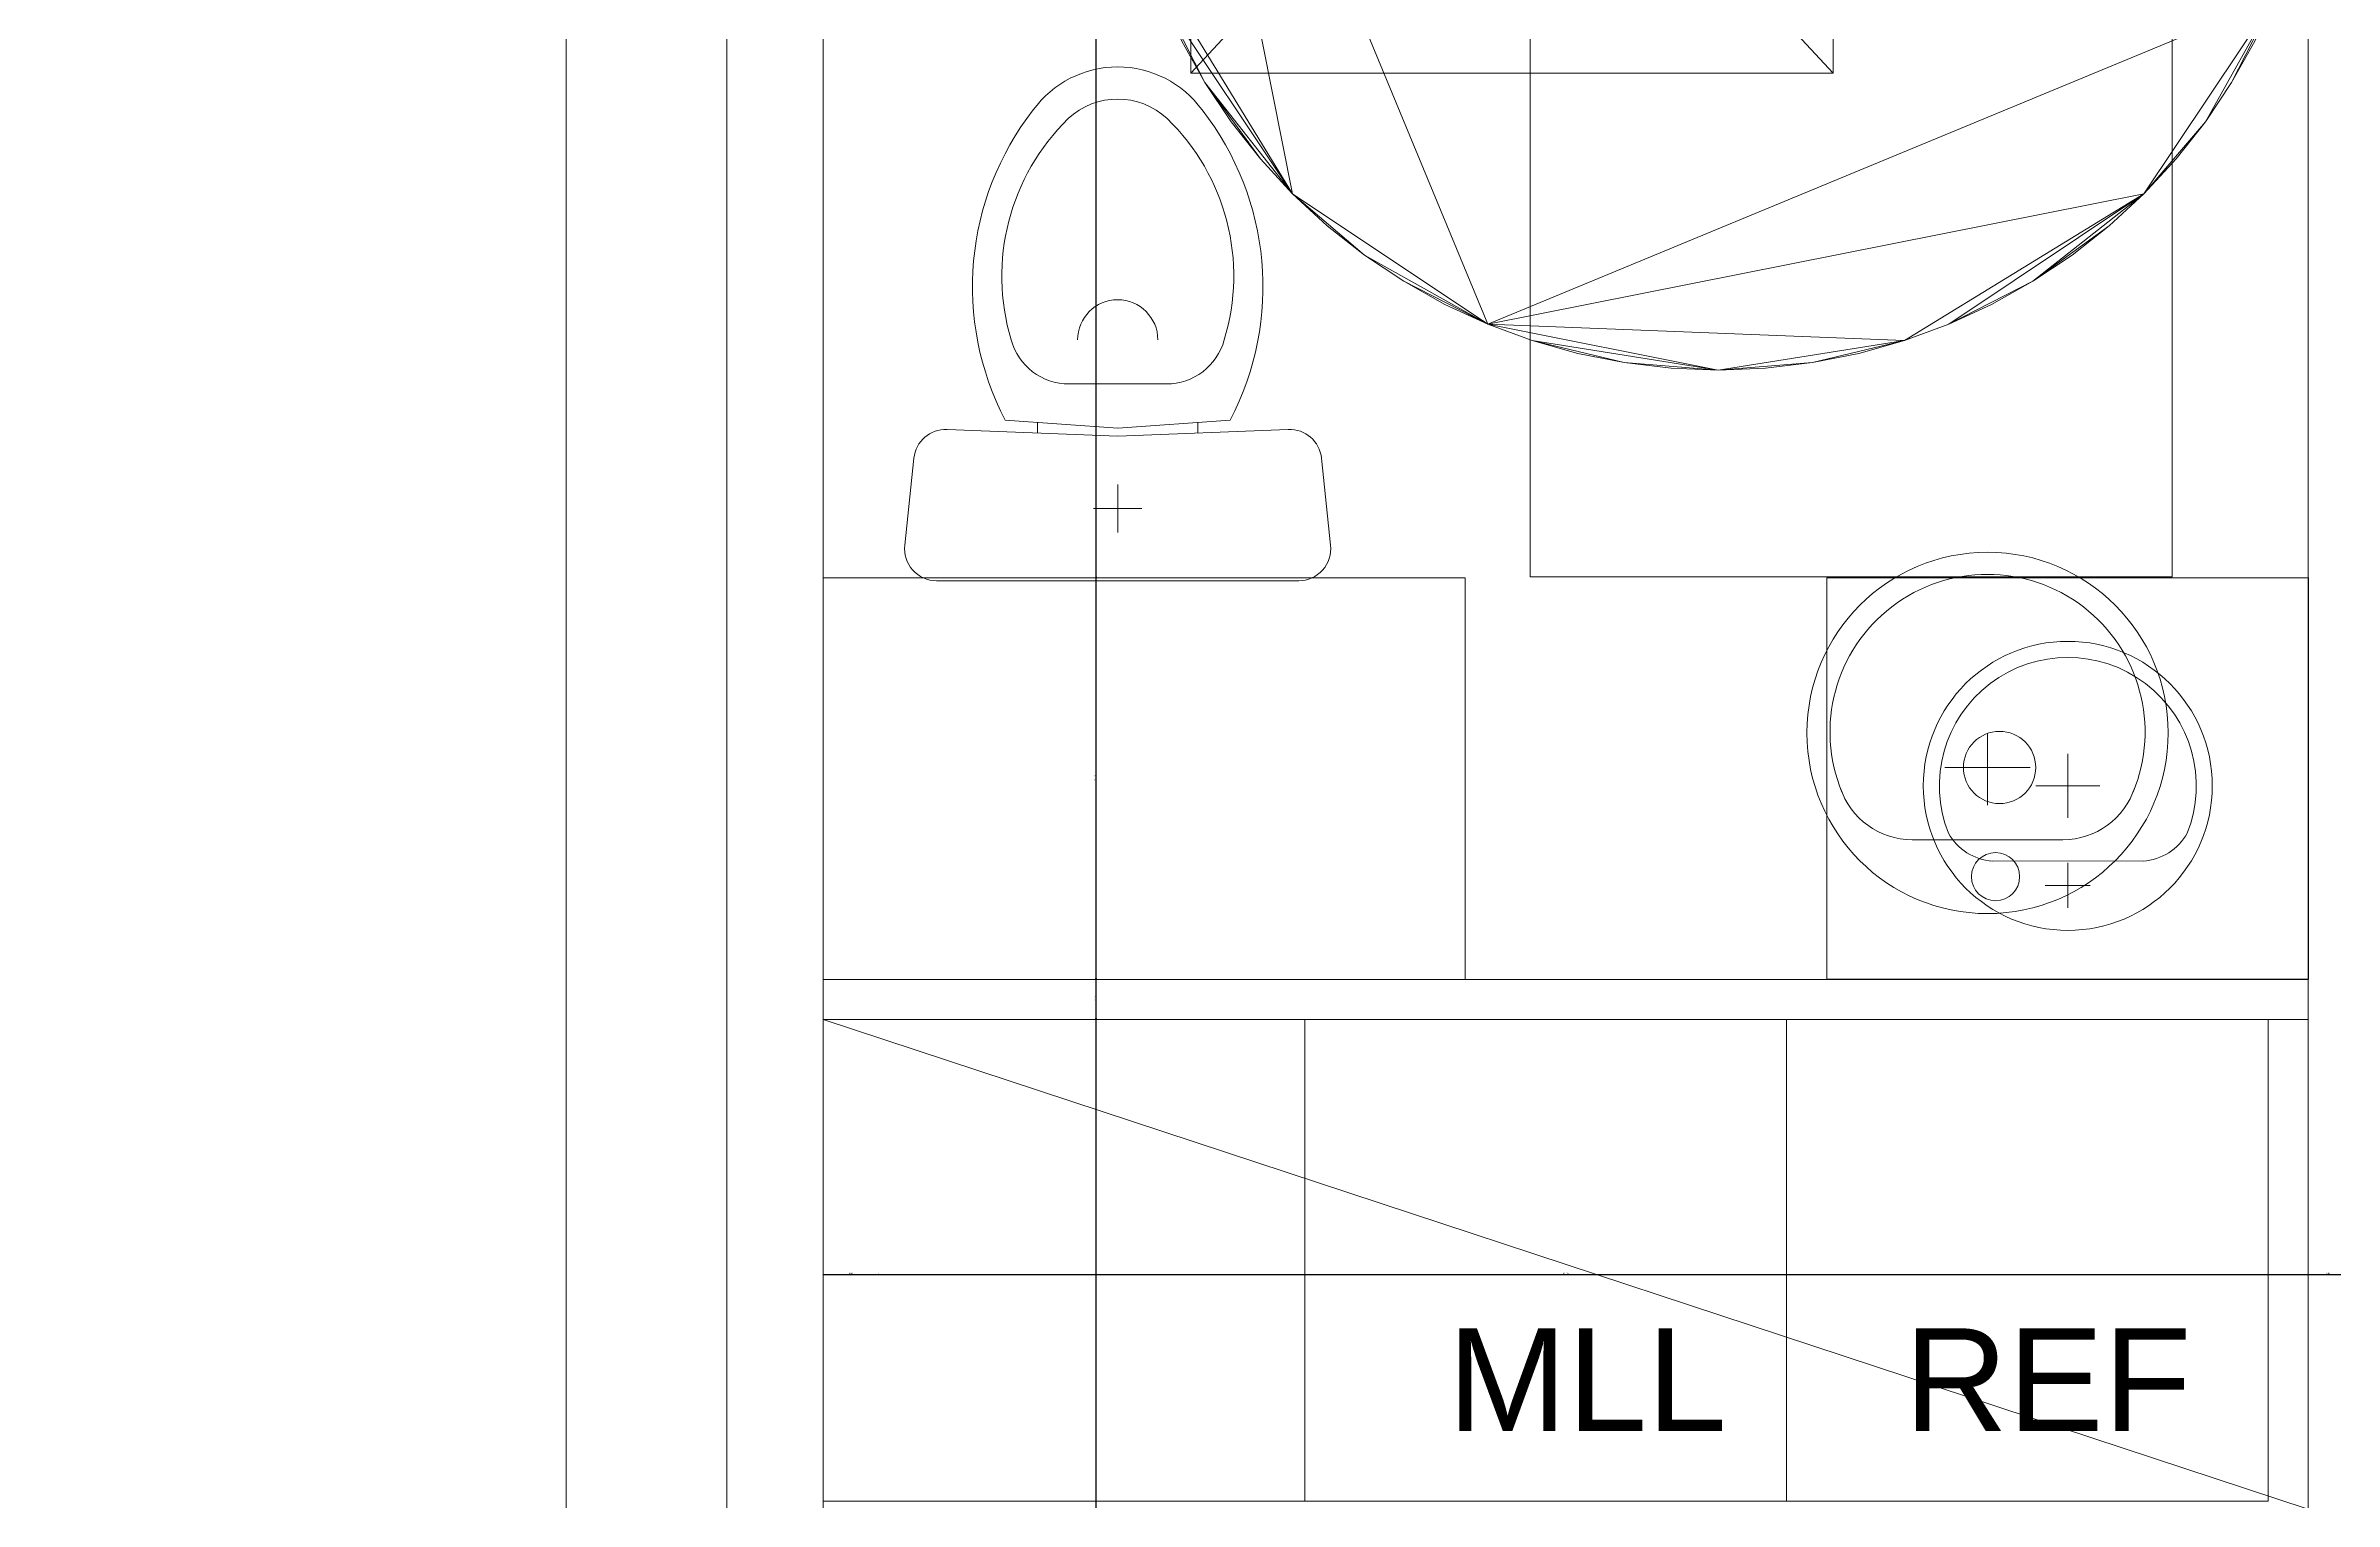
# Model space of a CAD drawing. Header units: metres. Extents: x -12536 to 12621, y -17191 to 9596.
# Drawn here: x -10016.4 to -9731.3, y -13540.9 to -13359.7 of the extents above; entities that cross this region are included whole.
import ezdxf
from ezdxf.lldxf.tags import DXFTag

# ---------------------------------------------------------------- set-up
doc = ezdxf.new("R2010")
doc.units = ezdxf.units.M
doc.header["$MEASUREMENT"] = 0
doc.header["$PDMODE"] = 2
doc.header["$PDSIZE"] = 0.25
for name, color, linetype in [('Calque commun', 7, 'Continuous'), ('Layer2', 7, 'Continuous'), ('Layer5', 7, 'Continuous'), ('Layer90', 7, 'Continuous'), ('Textes', 7, 'Continuous')]:
    doc.layers.add(name, color=color, linetype=linetype)
doc.styles.add('Arial3', font='arial.ttf', dxfattribs={"height": 0.1})
doc.styles.add('Century Gothic17', font='GOTHIC.TTF', dxfattribs={"height": 0.18})
tags = doc.linetypes.add('HIDDEN', pattern=[0.375, 0.25, -0.125]).pattern_tags.tags
tags[6:7] = [DXFTag(74, 4), DXFTag(75, 0), DXFTag(340, '0'), DXFTag(46, 1.0), DXFTag(50, 0.0), DXFTag(44, 0.0), DXFTag(45, 0.0)]
tags[4:5] = [DXFTag(74, 4), DXFTag(75, 0), DXFTag(340, '0'), DXFTag(46, 1.0), DXFTag(50, 0.0), DXFTag(44, 0.0), DXFTag(45, 0.0)]
tags = doc.linetypes.add('HIDDEN2', pattern=[0.1875, 0.125, -0.0625]).pattern_tags.tags
tags[6:7] = [DXFTag(74, 4), DXFTag(75, 0), DXFTag(340, '0'), DXFTag(46, 1.0), DXFTag(50, 0.0), DXFTag(44, 0.0), DXFTag(45, 0.0)]
tags[4:5] = [DXFTag(74, 4), DXFTag(75, 0), DXFTag(340, '0'), DXFTag(46, 1.0), DXFTag(50, 0.0), DXFTag(44, 0.0), DXFTag(45, 0.0)]
doc.dimstyles.new('DIM16', dxfattribs={"dimtxt": 0.18, "dimasz": 0.035, "dimexe": 0.05, "dimexo": 0, "dimgap": 0.05, "dimtad": 1, "dimzin": 1, "dimdsep": 46, "dimtxsty": 'Century Gothic17', "dimblk": 'ORIGIN', "dimcen": 0.09, "dimdle": 0.05, "dimadec": 0, "dimazin": 0, "dimtfac": 1, "dimtdec": 4, "dimtix": 1, "dimtofl": 0, "dimtmove": 0, "dimatfit": 3, "dimfxl": 0.05, "dimfxlon": 1, "dimfrac": 2, "dimtolj": 1, "dimtzin": 0, "dimarcsym": 2})

# ---------------------------------------------------------------- blocks, each defined once
blk = doc.blocks.new('Block8298')
at = {"layer": 'Calque commun', "color": 7, "linetype": 'Continuous', "lineweight": 20}
blk.add_line((-10.9986, 3.8909), (-10.9986, 12.8909), dxfattribs=at)
at = {"layer": 'Calque commun', "color": 7, "linetype": 'Continuous', "lineweight": 5}
for p, q in [((-10.7986, 4.0909), (-10.7986, 12.6909)), ((-10.6786, 4.2109), (-10.6786, 12.5709))]:
    blk.add_line(p, q, dxfattribs=at)
blk = doc.blocks.new('wc-3')
at = {"layer": 'Layer2', "color": 6, "linetype": 'Continuous', "lineweight": 5}
for p, q in [((-0.2256, 0), (0.2256, 0)), ((-0.2653, -0.0442), (-0.2539, -0.1527)), ((0.2539, -0.1527), (0.2653, -0.0442)), ((0, -0.06), (0, -0.12)), ((-0.03, -0.09), (0.03, -0.09)), ((-0.2125, -0.1885), (0, -0.18)), ((-0.14, -0.2), (0, -0.19)), ((-0.1, -0.184), (-0.1, -0.1971)), ((0, -0.18), (0.2125, -0.1885)), ((0, -0.19), (0.14, -0.2)), ((0.1, -0.1971), (0.1, -0.184)), ((-0.06, -0.2451), (0.06, -0.2451))]:
    blk.add_line(p, q, dxfattribs=at)
at = {"layer": 'Layer2', "color": 6, "linetype": 'Continuous', "lineweight": 5, "flags": 128}
for points in [[(-0.2653, -0.0442, -0.445253), (-0.2256, 0)], [(0.2256, 0, -0.445276), (0.2653, -0.0442)], [(-0.2539, -0.1527, 0.395314), (-0.2125, -0.1885)], [(0.2125, -0.1885, 0.395339), (0.2539, -0.1527)], [(-0.14, -0.2, 0.294671), (-0.1052, -0.5864)], [(0.14, -0.2, -0.294671), (0.1052, -0.5864)], [(-0.1327, -0.3, -0.337883), (-0.0606, -0.2451)], [(0.1327, -0.3, 0.337854), (0.0606, -0.2451)], [(-0.1327, -0.3, 0.281729), (-0.0616, -0.5756)], [(-0.05, -0.3, 1), (0.05, -0.3)], [(0.1327, -0.3, -0.279876), (0.0616, -0.5756)], [(-0.1052, -0.5864, 0.509528), (0.1052, -0.5864)], [(-0.0616, -0.5756, 0.395927), (0.0616, -0.5756)]]:
    blk.add_lwpolyline(points, format="xyb", dxfattribs=at)
blk = doc.blocks.new('@PRES_1_$$_1-29')
at = {"layer": 'Calque commun', "color": 5, "linetype": 'Continuous', "lineweight": 5}
for p, q in [((0, 0.32), (3, 0.32)), ((3, 0.15), (0, 0.15)), ((0.05, 0.05), (0.05, 0.15)), ((2.95, 0.15), (2.95, 0.05)), ((0.05, 0.1), (2.95, 0.1)), ((3, 0.05), (0, 0.05)), ((0, 0), (3, 0))]:
    blk.add_line(p, q, dxfattribs=at)
blk = doc.blocks.new('@PRES_1_$$_1-30')
at = {"layer": 'Calque commun', "color": 7, "linetype": 'Continuous', "lineweight": 5}
blk.add_line((0, 0), (0, 0.32), dxfattribs=at)
blk = doc.blocks.new('@PRES_1_$$_1-31')
at = {"layer": 'Calque commun', "color": 7, "linetype": 'Continuous', "lineweight": 5}
blk.add_line((0, 0), (0, 0.32), dxfattribs=at)
blk = doc.blocks.new('INTER_2D_COMB11')
at = {"layer": 'Layer5', "color": 0, "linetype": 'ByBlock', "lineweight": -2}
for name in ['@PRES_1_$$_1-29', '@PRES_1_$$_1-30']:
    blk.add_blockref(name, (0, 0), dxfattribs=at)
at = {"layer": 'Layer5', "color": 0, "linetype": 'ByBlock', "lineweight": -2, "extrusion": (0, 0, -1), "xscale": -1, "yscale": -1, "zscale": -1, "rotation": 180}
blk.add_blockref('@PRES_1_$$_1-31', (-3, 0), dxfattribs=at)
blk = doc.blocks.new('PLACED_COMB11')
at = {"layer": 'Layer5', "color": 0, "linetype": 'ByBlock', "lineweight": -2}
blk.add_blockref('INTER_2D_COMB11', (0, 0), dxfattribs=at)
blk = doc.blocks.new('_ORIGIN')
at = {"color": 0, "linetype": 'ByBlock', "lineweight": -2}
blk.add_line((0, 0), (-1, 0), dxfattribs=at)
blk.add_circle((0, 0), 0.5, dxfattribs=at)
blk = doc.blocks.new('*D2070')
at = {"layer": 'Calque commun', "color": 0, "linetype": 'ByBlock', "lineweight": -2, "transparency": 16777216}
for p, q in [((-9885.61, -13480.84), (-9885.51, -13480.84)), ((-9885.56, -13480.84), (-9885.56, -13480.88)), ((-9885.56, -14017.8), (-9885.56, -13480.88)), ((-9885.61, -14017.84), (-9885.51, -14017.84))]:
    blk.add_line(p, q, dxfattribs=at)
at = {"layer": 'Calque commun', "color": 0, "linetype": 'Continuous', "lineweight": -2, "transparency": 16777216}
blk.add_line((-9885.56, -13480.81), (-9885.56, -13480.77), dxfattribs=at)
at = {"layer": 'Defpoints', "color": 0, "linetype": 'Continuous', "transparency": 16777216}
for p in [(-9931.37, -13480.84), (-9885.56, -13480.84), (-9931.38, -14017.84)]:
    blk.add_point(p, dxfattribs=at)
at = {"layer": 'Calque commun', "color": 0, "linetype": 'Continuous', "lineweight": -2, "transparency": 16777216, "xscale": 0.03500000014901161, "yscale": 0.03500000014901161, "zscale": 0.03500000014901161, "rotation": 270}
for p in [(-9885.56, -13480.84), (-9885.56, -14017.84)]:
    blk.add_blockref('_ORIGIN', p, dxfattribs=at)
at = {"layer": 'Calque commun', "color": 0, "linetype": 'Continuous', "lineweight": 5, "transparency": 16777216, "insert": (-9885.61, -13749.34), "char_height": 0.18, "attachment_point": 8, "rotation": 90, "line_spacing_factor": 0.773441, "style": 'Century Gothic17'}
blk.add_mtext('\\A1;536.99', dxfattribs=at)
blk = doc.blocks.new('*D2071')
at = {"layer": 'Calque commun', "color": 0, "linetype": 'ByBlock', "lineweight": -2, "transparency": 16777216}
for p, q in [((-9885.61, -13475.84), (-9885.51, -13475.84)), ((-9885.56, -13475.84), (-9885.56, -13475.88)), ((-9885.56, -13480.81), (-9885.56, -13475.88)), ((-9885.61, -13480.84), (-9885.51, -13480.84))]:
    blk.add_line(p, q, dxfattribs=at)
at = {"layer": 'Calque commun', "color": 0, "linetype": 'Continuous', "lineweight": -2, "transparency": 16777216}
blk.add_line((-9885.56, -13475.81), (-9885.56, -13475.77), dxfattribs=at)
at = {"layer": 'Defpoints', "color": 0, "linetype": 'Continuous', "transparency": 16777216}
for p in [(-9931.37, -13475.84), (-9885.56, -13475.84), (-9931.37, -13480.84)]:
    blk.add_point(p, dxfattribs=at)
at = {"layer": 'Calque commun', "color": 0, "linetype": 'Continuous', "lineweight": -2, "transparency": 16777216, "xscale": 0.03500000014901161, "yscale": 0.03500000014901161, "zscale": 0.03500000014901161, "rotation": 270}
for p in [(-9885.56, -13475.84), (-9885.56, -13480.84)]:
    blk.add_blockref('_ORIGIN', p, dxfattribs=at)
at = {"layer": 'Calque commun', "color": 0, "linetype": 'Continuous', "lineweight": 5, "transparency": 16777216, "insert": (-9885.61, -13478.34), "char_height": 0.18, "attachment_point": 8, "rotation": 90, "line_spacing_factor": 0.773441, "style": 'Century Gothic17'}
blk.add_mtext('\\A1;5.00', dxfattribs=at)
blk = doc.blocks.new('*D2072')
at = {"layer": 'Calque commun', "color": 0, "linetype": 'ByBlock', "lineweight": -2, "transparency": 16777216}
for p, q in [((-9885.51, -13425.84), (-9885.61, -13425.84)), ((-9885.56, -13425.84), (-9885.56, -13425.88)), ((-9885.56, -13475.81), (-9885.56, -13425.88)), ((-9885.61, -13475.84), (-9885.51, -13475.84))]:
    blk.add_line(p, q, dxfattribs=at)
at = {"layer": 'Calque commun', "color": 0, "linetype": 'Continuous', "lineweight": -2, "transparency": 16777216}
blk.add_line((-9885.56, -13425.81), (-9885.56, -13425.77), dxfattribs=at)
at = {"layer": 'Defpoints', "color": 0, "linetype": 'Continuous', "transparency": 16777216}
for p in [(-9885.56, -13425.84), (-9826.34, -13425.84), (-9931.37, -13475.84)]:
    blk.add_point(p, dxfattribs=at)
at = {"layer": 'Calque commun', "color": 0, "linetype": 'Continuous', "lineweight": -2, "transparency": 16777216, "xscale": 0.03500000014901161, "yscale": 0.03500000014901161, "zscale": 0.03500000014901161, "rotation": 270}
for p in [(-9885.56, -13425.84), (-9885.56, -13475.84)]:
    blk.add_blockref('_ORIGIN', p, dxfattribs=at)
at = {"layer": 'Calque commun', "color": 0, "linetype": 'Continuous', "lineweight": 5, "transparency": 16777216, "insert": (-9885.61, -13450.84), "char_height": 0.18, "attachment_point": 8, "rotation": 90, "line_spacing_factor": 0.773441, "style": 'Century Gothic17'}
blk.add_mtext('\\A1;50.00', dxfattribs=at)
blk = doc.blocks.new('*D2073')
at = {"layer": 'Calque commun', "color": 0, "linetype": 'ByBlock', "lineweight": -2, "transparency": 16777216}
for p, q in [((-9885.61, -13181.84), (-9885.51, -13181.84)), ((-9885.56, -13181.84), (-9885.56, -13181.87)), ((-9885.56, -13425.81), (-9885.56, -13181.87)), ((-9885.51, -13425.84), (-9885.61, -13425.84))]:
    blk.add_line(p, q, dxfattribs=at)
at = {"layer": 'Calque commun', "color": 0, "linetype": 'Continuous', "lineweight": -2, "transparency": 16777216}
blk.add_line((-9885.56, -13181.8), (-9885.56, -13181.77), dxfattribs=at)
at = {"layer": 'Defpoints', "color": 0, "linetype": 'Continuous', "transparency": 16777216}
for p in [(-9931.37, -13181.84), (-9885.56, -13181.84), (-9826.34, -13425.84)]:
    blk.add_point(p, dxfattribs=at)
at = {"layer": 'Calque commun', "color": 0, "linetype": 'Continuous', "lineweight": -2, "transparency": 16777216, "xscale": 0.03500000014901161, "yscale": 0.03500000014901161, "zscale": 0.03500000014901161, "rotation": 270}
for p in [(-9885.56, -13181.84), (-9885.56, -13425.84)]:
    blk.add_blockref('_ORIGIN', p, dxfattribs=at)
at = {"layer": 'Calque commun', "color": 0, "linetype": 'Continuous', "lineweight": 5, "transparency": 16777216, "insert": (-9885.61, -13303.84), "char_height": 0.18, "attachment_point": 8, "rotation": 90, "line_spacing_factor": 0.773441, "style": 'Century Gothic17'}
blk.add_mtext('\\A1;244.00', dxfattribs=at)
blk = doc.blocks.new('*D2130')
at = {"layer": 'Calque commun', "color": 0, "linetype": 'ByBlock', "lineweight": -2, "transparency": 16777216}
for p, q in [((-9919.56, -13512.65), (-9919.56, -13512.75)), ((-9919.52, -13512.7), (-9912.71, -13512.7)), ((-9912.67, -13512.7), (-9912.71, -13512.7)), ((-9912.67, -13512.65), (-9912.67, -13512.75))]:
    blk.add_line(p, q, dxfattribs=at)
at = {"layer": 'Calque commun', "color": 0, "linetype": 'Continuous', "lineweight": -2, "transparency": 16777216}
blk.add_line((-9912.64, -13512.7), (-9912.6, -13512.7), dxfattribs=at)
at = {"layer": 'Defpoints', "color": 0, "linetype": 'Continuous', "transparency": 16777216}
for p in [(-9919.56, -13498.95), (-9912.67, -13506.51), (-9912.67, -13512.7)]:
    blk.add_point(p, dxfattribs=at)
at = {"layer": 'Calque commun', "color": 0, "linetype": 'Continuous', "lineweight": -2, "transparency": 16777216, "xscale": 0.03500000014901161, "yscale": 0.03500000014901161, "zscale": 0.03500000014901161, "rotation": 180}
for p in [(-9919.56, -13512.7), (-9912.67, -13512.7)]:
    blk.add_blockref('_ORIGIN', p, dxfattribs=at)
at = {"layer": 'Calque commun', "color": 0, "linetype": 'Continuous', "lineweight": 5, "transparency": 16777216, "insert": (-9916.11, -13512.65), "char_height": 0.18, "attachment_point": 8, "line_spacing_factor": 0.773441, "style": 'Century Gothic17'}
blk.add_mtext('\\A1;6.88', dxfattribs=at)
blk = doc.blocks.new('*D2131')
at = {"layer": 'Calque commun', "color": 0, "linetype": 'ByBlock', "lineweight": -2, "transparency": 16777216}
for p, q in [((-9919.56, -13512.65), (-9919.56, -13512.75)), ((-9919.52, -13512.7), (-9734.59, -13512.7)), ((-9734.56, -13512.7), (-9734.59, -13512.7)), ((-9734.56, -13512.65), (-9734.56, -13512.75))]:
    blk.add_line(p, q, dxfattribs=at)
at = {"layer": 'Calque commun', "color": 0, "linetype": 'Continuous', "lineweight": -2, "transparency": 16777216}
blk.add_line((-9734.52, -13512.7), (-9734.49, -13512.7), dxfattribs=at)
at = {"layer": 'Defpoints', "color": 0, "linetype": 'Continuous', "transparency": 16777216}
for p in [(-9919.56, -13498.95), (-9734.56, -13498.95), (-9734.56, -13512.7)]:
    blk.add_point(p, dxfattribs=at)
at = {"layer": 'Calque commun', "color": 0, "linetype": 'Continuous', "lineweight": -2, "transparency": 16777216, "xscale": 0.03500000014901161, "yscale": 0.03500000014901161, "zscale": 0.03500000014901161, "rotation": 180}
for p in [(-9919.56, -13512.7), (-9734.56, -13512.7)]:
    blk.add_blockref('_ORIGIN', p, dxfattribs=at)
at = {"layer": 'Calque commun', "color": 0, "linetype": 'Continuous', "lineweight": 5, "transparency": 16777216, "insert": (-9827.06, -13512.65), "char_height": 0.18, "attachment_point": 8, "line_spacing_factor": 0.773441, "style": 'Century Gothic17'}
blk.add_mtext('\\A1;185.00', dxfattribs=at)
blk = doc.blocks.new('*D2132')
at = {"layer": 'Calque commun', "color": 0, "linetype": 'ByBlock', "lineweight": -2, "transparency": 16777216}
for p, q in [((-9734.56, -13512.65), (-9734.56, -13512.75)), ((-9734.52, -13512.7), (-9729.59, -13512.7)), ((-9729.56, -13512.7), (-9729.59, -13512.7)), ((-9729.56, -13512.65), (-9729.56, -13512.75))]:
    blk.add_line(p, q, dxfattribs=at)
at = {"layer": 'Calque commun', "color": 0, "linetype": 'Continuous', "lineweight": -2, "transparency": 16777216}
blk.add_line((-9729.52, -13512.7), (-9729.49, -13512.7), dxfattribs=at)
at = {"layer": 'Defpoints', "color": 0, "linetype": 'Continuous', "transparency": 16777216}
for p in [(-9734.56, -13498.95), (-9729.56, -13498.95), (-9729.56, -13512.7)]:
    blk.add_point(p, dxfattribs=at)
at = {"layer": 'Calque commun', "color": 0, "linetype": 'Continuous', "lineweight": -2, "transparency": 16777216, "xscale": 0.03500000014901161, "yscale": 0.03500000014901161, "zscale": 0.03500000014901161, "rotation": 180}
for p in [(-9734.56, -13512.7), (-9729.56, -13512.7)]:
    blk.add_blockref('_ORIGIN', p, dxfattribs=at)
at = {"layer": 'Calque commun', "color": 0, "linetype": 'Continuous', "lineweight": 5, "transparency": 16777216, "insert": (-9732.06, -13512.65), "char_height": 0.18, "attachment_point": 8, "line_spacing_factor": 0.773441, "style": 'Century Gothic17'}
blk.add_mtext('\\A1;5.00', dxfattribs=at)
blk = doc.blocks.new('80x130')
at = {"layer": 'Calque commun', "color": 7, "linetype": 'HIDDEN', "lineweight": 5}
mesh = blk.add_polyface(dxfattribs=at)
corners = [(0, 0), (0, 1.3), (0.8, 1.3), (0.8, 0)]
mesh.append_faces([[corners[k] for k in face] for face in [(0, 1, 2, 3)]], dxfattribs={"color": 7})
blk = doc.blocks.new('60x60')
at = {"layer": 'Calque commun', "color": 7, "linetype": 'HIDDEN', "lineweight": 5}
mesh = blk.add_polyface(dxfattribs=at)
corners = [(0, 0.6), (0.6, 0.6), (0.6, 0), (0, 0)]
mesh.append_faces([[corners[k] for k in face] for face in [(0, 1, 2, 3)]], dxfattribs={"color": 7})
blk = doc.blocks.new('vasque1')
at = {"layer": 'Layer2', "color": 6, "linetype": 'Continuous', "lineweight": 5}
for p, q in [((-0.094, -0.092), (0.094, -0.092)), ((0, -0.182), (0, -0.135)), ((-0.0533, -0.182), (0.0533, -0.182)), ((0, -0.182), (0, -0.224))]:
    blk.add_line(p, q, dxfattribs=at)
at = {"layer": 'Layer2', "color": 6, "linetype": 'Continuous', "lineweight": 5, "flags": 128}
for points in [[(0, -0.45, -1), (0, 0)], [(0, 0, -1), (0, -0.45)], [(0.02, -0.046, 1), (-0.04, -0.046, 1), (0.02, -0.046)], [(-0.094, -0.092, 0.324927), (-0.1834, -0.157)], [(0.094, -0.092, -0.324927), (0.1834, -0.157)], [(0.03, -0.182, 1), (-0.06, -0.182, 1), (0.03, -0.182)], [(-0.1814, -0.1514, 1.494518), (0.1814, -0.1514)]]:
    blk.add_lwpolyline(points, format="xyb", dxfattribs=at)
blk = doc.blocks.new('vasqu450')
at = {"layer": 'Calque commun', "color": 6, "linetype": 'Continuous', "lineweight": 5}
blk.add_line((0.1207, 0.1168), (-0.1173, 0.117), dxfattribs=at)
for radius, start, end in [(0.225, 360, 359.9994), (0.2, 158.4, 21.6)]:
    blk.add_arc((0, 0), radius, start, end, dxfattribs=at)
at = {"layer": 'Calque commun', "color": 6, "linetype": 'Continuous', "lineweight": 5, "extrusion": (0, 0, -1)}
for centre, start, end in [((0.112, 0.0327), 28.9734, 86.4066), ((-0.112, 0.0327), 93.5934, 151.0266)]:
    blk.add_arc(centre, 0.0845, start, end, dxfattribs=at)
at = {"layer": 'Layer90', "color": 6, "linetype": 'Continuous', "lineweight": 5}
for p, q in [((0, 0.19), (0, 0.12)), ((0.035, 0.155), (-0.035, 0.155)), ((0, 0.05), (0, -0.05)), ((-0.05, 0), (0.05, 0))]:
    blk.add_line(p, q, dxfattribs=at)
blk = doc.blocks.new('meuble vasque 60x50')
at = {"layer": 'Calque commun', "color": 0, "linetype": 'ByBlock', "lineweight": -2, "xscale": 0.800000011920929, "yscale": 0.800000011920929, "zscale": 0.800000011920929}
blk.add_blockref('vasqu450', (0.2994, -0.241), dxfattribs=at)
at = {"layer": 'Calque commun', "color": 0, "linetype": 'ByBlock', "lineweight": -2}
blk.add_blockref('vasque1', (0.3994, -0.0819), dxfattribs=at)
at = {"layer": 'Calque commun', "color": 6, "linetype": 'Continuous', "lineweight": 5}
mesh = blk.add_polyface(dxfattribs=at)
corners = [(-0.0006, -0.0002), (0.5994, -0.0002), (0.5994, -0.5002), (-0.0006, -0.5002)]
mesh.append_faces([[corners[k] for k in face] for face in [(0, 1, 2, 3)]], dxfattribs={"color": 6})

msp = doc.modelspace()

# ---------------------------------------------------------------- linework, layer by layer
at = {"layer": 'Calque commun', "color": 15, "linetype": 'Continuous', "lineweight": 20}
for p, q in [((-9734.559, -13541.935), (-9734.559, -13372.431)), ((-9734.559, -13475.936), (-9919.556, -13475.936)), ((-9919.556, -13480.936), (-9919.556, -13475.936)), ((-9734.559, -13480.936), (-9734.559, -13475.936)), ((-9734.559, -13480.936), (-9919.556, -13480.936))]:
    msp.add_line(p, q, dxfattribs=at)
at = {"layer": 'Calque commun', "color": 7, "linetype": 'Continuous', "lineweight": 5}
for p, q in [((-9839.555, -13425.936), (-9919.556, -13425.936)), ((-9839.555, -13425.936), (-9839.555, -13475.936)), ((-9784.559, -13475.936), (-9734.559, -13475.936))]:
    msp.add_line(p, q, dxfattribs=at)
at = {"layer": 'Calque commun', "color": 16, "linetype": 'HIDDEN2', "lineweight": 5, "flags": 128}
msp.add_lwpolyline([(-9793.738, -13277.029), (-9873.738, -13277.028), (-9873.738, -13363.064), (-9793.738, -13363.064), (-9873.738, -13277.028), (-9793.738, -13363.064), (-9793.738, -13277.028), (-9873.738, -13363.064)], dxfattribs=at)
at = {"layer": 'Calque commun', "color": 12, "linetype": 'Continuous', "lineweight": 20}
msp.add_polyline3d([(-9851.557, -13149.931, 0), (-9851.557, -13169.931, 0), (-9931.557, -13169.931, 0), (-9931.557, -14029.931, 0), (-9851.557, -14029.931, 0), (-9851.557, -14049.931, 0)], dxfattribs=at)

# ---------------------------------------------------------------- block references
at = {"layer": 'Calque commun', "color": 0, "linetype": 'ByBlock', "lineweight": -2}
for name, p, xscale, yscale, zscale in [('Block8298', (-8851.696, -14439.024), 100, 100, 100), ('wc-3', (-9882.864, -13426.291), -100, -100, -100)]:
    msp.add_blockref(name, p, dxfattribs=dict(at, xscale=xscale, yscale=yscale, zscale=zscale))
at = {"layer": 'Calque commun', "color": 0, "linetype": 'ByBlock', "lineweight": -2, "xscale": 100, "yscale": 100, "zscale": 100}
for name, p, rotation in [('PLACED_COMB11', (-9734.559, -13282.431), 270), ('80x130', (-9751.479, -13295.82), 180), ('meuble vasque 60x50', (-9734.559, -13475.936), 180)]:
    msp.add_blockref(name, p, dxfattribs=dict(at, rotation=rotation))
at = {"layer": 'Calque commun', "color": 0, "linetype": 'ByBlock', "lineweight": -2, "extrusion": (0, 0, -1), "xscale": -100, "yscale": -100, "zscale": -100}
for p in [(9919.556, -13480.936), (9859.556, -13480.936), (9799.556, -13480.936)]:
    msp.add_blockref('60x60', p, dxfattribs=at)

# ---------------------------------------------------------------- texts
at = {"layer": 'Textes', "color": 5, "linetype": 'ByBlock', "lineweight": -2, "style": 'Arial3'}
for s, p in [('MLL', (-9841.764, -13532.208)), ('REF', (-9784.878, -13532.208))]:
    msp.add_text(s, height=12.8, dxfattribs=at).set_placement(p)

# ---------------------------------------------------------------- dimensions: what is measured, and where the dimension line sits
at = {"layer": 'Calque commun', "color": 5, "linetype": 'Continuous', "lineweight": 5}
for base, p1, p2, picture, middle in [((-9885.557, -13181.84), (-9826.34, -13425.844), (-9931.374, -13181.84), '*D2073', (-9885.701, -13303.842)), ((-9885.557, -13425.844), (-9931.374, -13475.844), (-9826.34, -13425.844), '*D2072', (-9885.701, -13450.844)), ((-9885.5567, -13480.8438), (-9931.3753, -14017.8386), (-9931.3743, -13480.8438), '*D2070', (-9885.7013, -13749.3412))]:
    dim = msp.add_linear_dim(base=base, p1=p1, p2=p2, angle=90, dimstyle='DIM16', dxfattribs=at)
    dim.commit()
    dim.dimension.update_dxf_attribs({"geometry": picture, "text_midpoint": middle})
for p1, p2, distance, picture, middle in [((-9931.374, -13480.844), (-9931.374, -13475.844), -45.818, '*D2071', (-9885.701, -13478.344)), ((-9919.556, -13498.946), (-9734.559, -13498.946), -13.754, '*D2131', (-9827.057, -13512.556)), ((-9734.559, -13498.946), (-9729.559, -13498.946), -13.754, '*D2132', (-9732.059, -13512.556))]:
    dim = msp.add_aligned_dim(p1=p1, p2=p2, distance=distance, dimstyle='DIM16', dxfattribs=at)
    dim.commit()
    dim.dimension.update_dxf_attribs({"geometry": picture, "text_midpoint": middle})
dim = msp.add_linear_dim(base=(-9912.673, -13512.7), p1=(-9919.556, -13498.946), p2=(-9912.673, -13506.506), dimstyle='DIM16', dxfattribs=at)
dim.commit()
dim.dimension.update_dxf_attribs({"geometry": '*D2130', "text_midpoint": (-9916.115, -13512.556)})

# ---------------------------------------------------------------- meshes
at = {"layer": 'Calque commun', "color": 7, "linetype": 'Continuous', "lineweight": 5}
mesh = msp.add_polyface(dxfattribs=at)
corners = [(-6255.473, -10253.272), (-12255.473, -10253.272), (-12255.473, -14453.272), (-6255.473, -14453.272)]
mesh.append_faces([[corners[k] for k in face] for face in [(0, 1, 2, 3)]], dxfattribs={"color": 7})
at = {"layer": 'Calque commun', "color": 9, "linetype": 'Continuous', "lineweight": 5}
mesh = msp.add_polyface(dxfattribs=at)
corners = [(-9951.557, -13149.931), (-9291.558, -13331.932), (-9291.558, -13149.931), (-9291.558, -13991.928), (-9951.557, -14049.931), (-9291.558, -14049.931), (-8667.557, -13331.932), (-8649.557, -13891.928), (-8007.558, -13891.928), (-8007.558, -12991.928), (-8649.557, -13991.928), (-8667.557, -12991.928)]
mesh.append_faces([[corners[k] for k in face] for face in [(0, 1, 2), (6, 9, 11)]], dxfattribs={"vtx0": -1, "color": 9})
mesh.append_faces([[corners[k] for k in face] for face in [(3, 1, 4), (3, 7, 1)]], dxfattribs={"vtx0": -1, "vtx1": -1, "vtx2": -1, "color": 9})
mesh.append_faces([[corners[k] for k in face] for face in [(6, 8, 9), (6, 7, 8)]], dxfattribs={"vtx0": -1, "vtx2": -1, "color": 9})
mesh.append_faces([[corners[k] for k in face] for face in [(5, 3, 4)]], dxfattribs={"vtx1": -1, "color": 9})
mesh.append_faces([[corners[k] for k in face] for face in [(6, 1, 7), (0, 4, 1)]], dxfattribs={"vtx1": -1, "vtx2": -1, "color": 9})
mesh.append_faces([[corners[k] for k in face] for face in [(3, 10, 7)]], dxfattribs={"vtx2": -1, "color": 9})
mesh = msp.add_polyface(dxfattribs=at)
corners = [(-9734.559, -13181.932), (-9919.555, -13181.932), (-9919.556, -13475.936), (-9734.559, -13475.936)]
mesh.append_faces([[corners[k] for k in face] for face in [(0, 1, 2, 3)]], dxfattribs={"color": 9})
mesh = msp.add_polyface(dxfattribs=at)
corners = [(-9919.556, -14017.93), (-9323.558, -13363.931), (-9919.555, -13181.932), (-9001.557, -13959.928), (-9001.557, -13363.931), (-9323.559, -13959.928), (-9323.558, -13183.126), (-9323.559, -14017.93)]
mesh.append_faces([[corners[k] for k in face] for face in [(0, 1, 2)]], dxfattribs={"vtx0": -1, "vtx1": -1, "color": 9})
mesh.append_faces([[corners[k] for k in face] for face in [(5, 1, 1), (0, 5, 1)]], dxfattribs={"vtx0": -1, "vtx1": -1, "vtx2": -1, "color": 9})
mesh.append_faces([[corners[k] for k in face] for face in [(5, 4, 1)]], dxfattribs={"vtx0": -1, "vtx2": -1, "color": 9})
mesh.append_faces([[corners[k] for k in face] for face in [(3, 4, 5), (7, 5, 0)]], dxfattribs={"vtx1": -1, "color": 9})
mesh.append_faces([[corners[k] for k in face] for face in [(1, 6, 2), (1, 4, 1)]], dxfattribs={"vtx2": -1, "color": 9})
at = {"layer": 'Calque commun', "color": 7, "linetype": 'HIDDEN', "lineweight": 5}
mesh = msp.add_polyface(dxfattribs=at)
corners = [(-9733.041, -13325.048), (-9733.964, -13336.78), (-9736.711, -13348.224), (-9871.989, -13285.86), (-9877.332, -13296.347), (-9874.866, -13290.998), (-9879.37, -13348.224), (-9883.041, -13325.048), (-9882.117, -13336.78), (-9882.117, -13313.315), (-9879.37, -13301.871), (-9751.01, -13276.339), (-9744.093, -13285.86), (-9755.008, -13272.015), (-9868.717, -13280.964), (-9865.071, -13276.339), (-9861.074, -13272.015), (-9877.332, -13353.749), (-9861.074, -13378.081), (-9736.711, -13301.871), (-9733.964, -13313.315), (-9784.864, -13396.377), (-9755.008, -13378.081), (-9779.339, -13394.339), (-9808.041, -13250.048), (-9802.156, -13250.279), (-9796.308, -13250.971), (-9738.75, -13296.346), (-9836.742, -13255.757), (-9847.228, -13261.1), (-9842.09, -13258.222), (-9741.215, -13290.998), (-9852.125, -13385.724), (-9836.742, -13394.339), (-9784.864, -13253.719), (-9790.532, -13252.12), (-9871.989, -13364.235), (-9747.364, -13280.964), (-9735.113, -13307.539), (-9819.773, -13399.124), (-9831.217, -13396.377), (-9808.041, -13400.048), (-9738.75, -13353.749), (-9747.364, -13369.132), (-9751.01, -13373.756), (-9831.217, -13253.719), (-9768.853, -13388.996), (-9773.991, -13391.873), (-9880.968, -13307.539), (-9779.339, -13255.757), (-9847.228, -13388.996), (-9741.215, -13359.097), (-9744.093, -13364.235), (-9819.773, -13250.971), (-9813.925, -13250.279), (-9865.071, -13373.756), (-9868.717, -13369.132), (-9882.809, -13319.163), (-9759.332, -13382.078), (-9763.957, -13385.724), (-9768.853, -13261.1), (-9773.991, -13258.222), (-9842.09, -13391.873), (-9790.532, -13397.975), (-9796.308, -13399.124), (-9856.749, -13268.017), (-9852.125, -13264.371), (-9874.866, -13359.097), (-9763.957, -13264.371), (-9880.968, -13342.556), (-9733.272, -13319.163), (-9759.332, -13268.017), (-9802.156, -13399.817), (-9735.113, -13342.556), (-9733.272, -13330.932), (-9825.549, -13252.12), (-9813.925, -13399.817), (-9856.749, -13382.078), (-9825.549, -13397.975), (-9882.809, -13330.932)]
mesh.append_faces([[corners[k] for k in face] for face in [(3, 4, 5), (28, 29, 30), (27, 12, 31), (34, 26, 35), (20, 19, 38), (9, 7, 57), (46, 58, 59), (60, 49, 61), (0, 20, 70), (53, 45, 75), (39, 41, 76), (7, 8, 79)]], dxfattribs={"vtx0": -1, "color": 7})
mesh.append_faces([[corners[k] for k in face] for face in [(11, 12, 13), (21, 22, 23), (32, 33, 50), (55, 36, 18), (65, 29, 16)]], dxfattribs={"vtx0": -1, "vtx1": -1, "color": 7})
mesh.append_faces([[corners[k] for k in face] for face in [(0, 1, 2), (4, 6, 7), (6, 8, 7), (9, 10, 7), (0, 19, 20), (28, 16, 29), (32, 18, 33), (36, 17, 18), (39, 40, 41), (13, 19, 42), (4, 16, 49), (13, 42, 49), (4, 33, 18), (42, 43, 22), (21, 41, 33), (49, 16, 45), (34, 24, 26), (21, 33, 22), (0, 42, 19), (24, 49, 45), (4, 18, 6), (27, 13, 12), (4, 14, 16), (46, 23, 22), (42, 22, 33), (21, 64, 41), (53, 24, 45), (42, 33, 4), (42, 4, 49), (13, 49, 60)]], dxfattribs={"vtx0": -1, "vtx1": -1, "vtx2": -1, "color": 7})
mesh.append_faces([[corners[k] for k in face] for face in [(46, 22, 58), (13, 60, 68), (0, 2, 42), (41, 40, 33)]], dxfattribs={"vtx0": -1, "vtx2": -1, "color": 7})
mesh.append_faces([[corners[k] for k in face] for face in [(17, 6, 18), (10, 4, 7), (27, 19, 13), (3, 14, 4), (28, 45, 16), (52, 43, 42), (34, 49, 24)]], dxfattribs={"vtx1": -1, "vtx2": -1, "color": 7})
mesh.append_faces([[corners[k] for k in face] for face in [(14, 15, 16), (24, 25, 26), (11, 37, 12), (43, 44, 22), (46, 47, 23), (9, 48, 10), (42, 51, 52), (53, 54, 24), (55, 56, 36), (33, 62, 50), (21, 63, 64), (65, 66, 29), (36, 67, 17), (6, 69, 8), (68, 71, 13), (64, 72, 41), (1, 73, 2), (0, 74, 1), (32, 77, 18), (39, 78, 40)]], dxfattribs={"vtx2": -1, "color": 7})
at = {"layer": 'Calque commun', "color": 9, "linetype": 'Continuous', "lineweight": 5}
mesh = msp.add_polyface(dxfattribs=at)
corners = [(-9161.557, -13363.931), (-9288.557, -13428.931), (-9161.557, -13545.935), (-9734.559, -13541.935), (-9919.556, -14017.93), (-9323.559, -14017.93), (-9919.556, -13480.936), (-9318.558, -13428.931), (-9318.558, -13541.935), (-9323.559, -13631.935), (-9734.559, -13480.936), (-9288.557, -13363.931), (-9097.557, -13545.935), (-9097.557, -13631.669)]
mesh.append_faces([[corners[k] for k in face] for face in [(0, 1, 2)]], dxfattribs={"vtx0": -1, "vtx1": -1, "color": 9})
mesh.append_faces([[corners[k] for k in face] for face in [(8, 9, 2), (8, 2, 1)]], dxfattribs={"vtx0": -1, "vtx1": -1, "vtx2": -1, "color": 9})
mesh.append_faces([[corners[k] for k in face] for face in [(3, 4, 5), (3, 6, 4), (3, 5, 9)]], dxfattribs={"vtx0": -1, "vtx2": -1, "color": 9})
mesh.append_faces([[corners[k] for k in face] for face in [(7, 8, 1), (12, 2, 13)]], dxfattribs={"vtx1": -1, "color": 9})
mesh.append_faces([[corners[k] for k in face] for face in [(9, 13, 2), (8, 3, 9)]], dxfattribs={"vtx1": -1, "vtx2": -1, "color": 9})
mesh.append_faces([[corners[k] for k in face] for face in [(3, 10, 6), (0, 11, 1)]], dxfattribs={"vtx2": -1, "color": 9})

doc.saveas('drawing.dxf')
